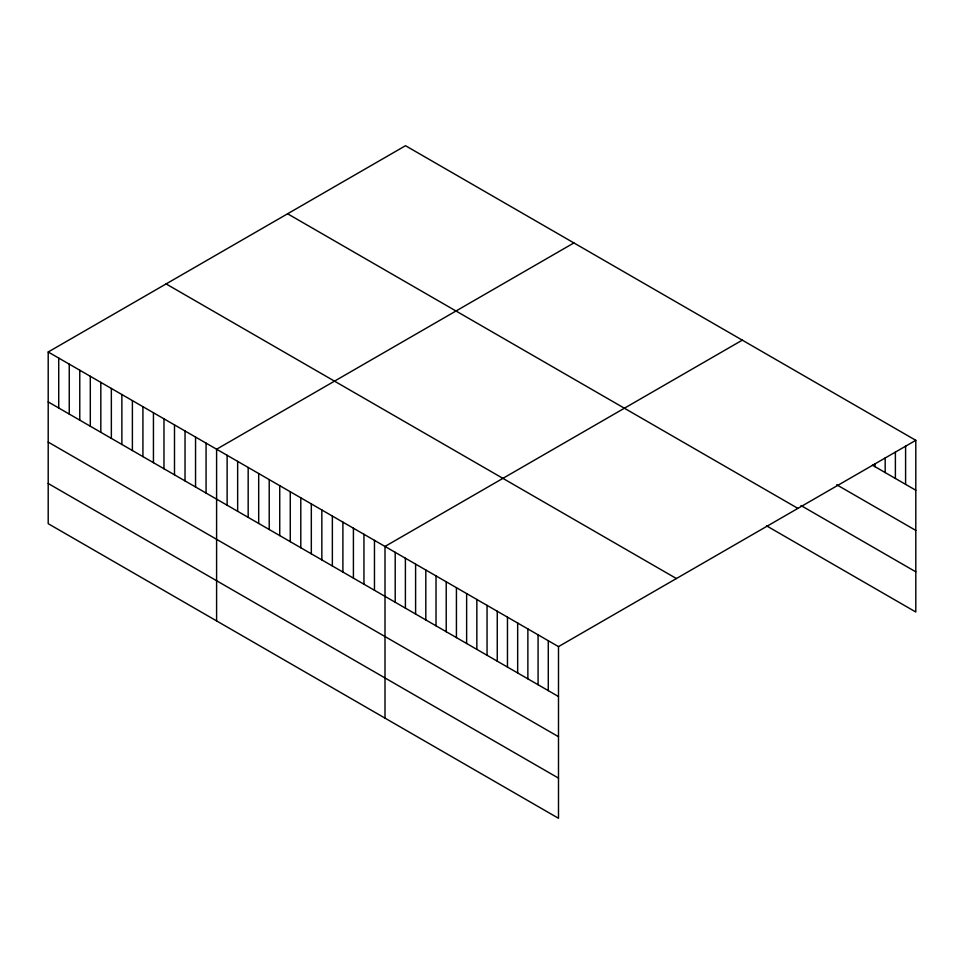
<?xml version="1.0" encoding="UTF-8"?>
<svg xmlns="http://www.w3.org/2000/svg" width="964" height="964" viewBox="0 0 964 964"><rect width="100%" height="100%" fill="white"/><g stroke="black" fill="none" stroke-linecap="round" stroke-linejoin="round"><path stroke-width="1.45" d="M48.2 351.993L558.493 646.615L558.493 818.291L48.2 523.681L48.2 351.993L405.507 145.709L915.8 440.319L915.8 612.007L766.537 525.826M573.905 242.928L216.599 449.224L216.599 620.9M742.304 340.147L384.998 546.443L384.998 718.132M558.493 646.615L915.8 440.319M872.42 465.202L915.8 490.242M836.704 484.759L915.8 530.417M800.988 505.534L915.8 571.821M287.597 213.779L797.891 508.389M166.109 283.922L676.403 578.533M48.2 401.916L558.493 696.526M48.2 442.102L558.493 736.713M48.2 483.494L558.493 778.117M905.594 446.175L905.594 484.35M895.387 452.032L895.387 478.457M885.181 457.876L885.181 472.565M874.975 463.732L874.975 466.672M548.287 640.723L548.287 690.634M538.081 634.83L538.081 684.741M527.874 628.938L527.874 678.849M517.668 623.045L517.668 672.968M507.462 617.153L507.462 667.076M497.255 611.26L497.255 661.184M487.049 605.368L487.049 655.291M476.843 599.475L476.843 649.399M466.636 593.583L466.636 643.506M456.43 587.691L456.43 637.614M446.224 581.798L446.224 631.721M436.017 575.906L436.017 625.829M425.811 570.013L425.811 619.936M415.604 564.121L415.604 614.044M405.398 558.228L405.398 608.151M395.204 552.336L395.204 602.259M374.466 540.37L374.466 590.281M363.946 534.285L363.946 584.208M353.414 528.212L353.414 578.135M342.895 522.139L342.895 572.062M332.363 516.053L332.363 565.976M321.843 509.98L321.843 559.903M311.324 503.907L311.324 553.83M300.792 497.834L300.792 547.757M290.272 491.748L290.272 541.672M279.741 485.675L279.741 535.598M269.221 479.602L269.221 529.525M258.689 473.529L258.689 523.452M248.17 467.444L248.17 517.367M237.65 461.37L237.65 511.294M227.118 455.297L227.118 505.22M206.067 443.139L206.067 493.062M195.547 437.066L195.547 486.989M185.028 430.992L185.028 480.916M174.496 424.907L174.496 474.83M163.976 418.834L163.976 468.757M153.445 412.761L153.445 462.684M142.925 406.688L142.925 456.611M132.393 400.602L132.393 450.525M121.874 394.529L121.874 444.452M111.354 388.456L111.354 438.379M100.822 382.383L100.822 432.306M90.303 376.297L90.303 426.221M79.771 370.224L79.771 420.147M69.251 364.151L69.251 414.074M58.72 358.078L58.72 407.989"/></g></svg>
